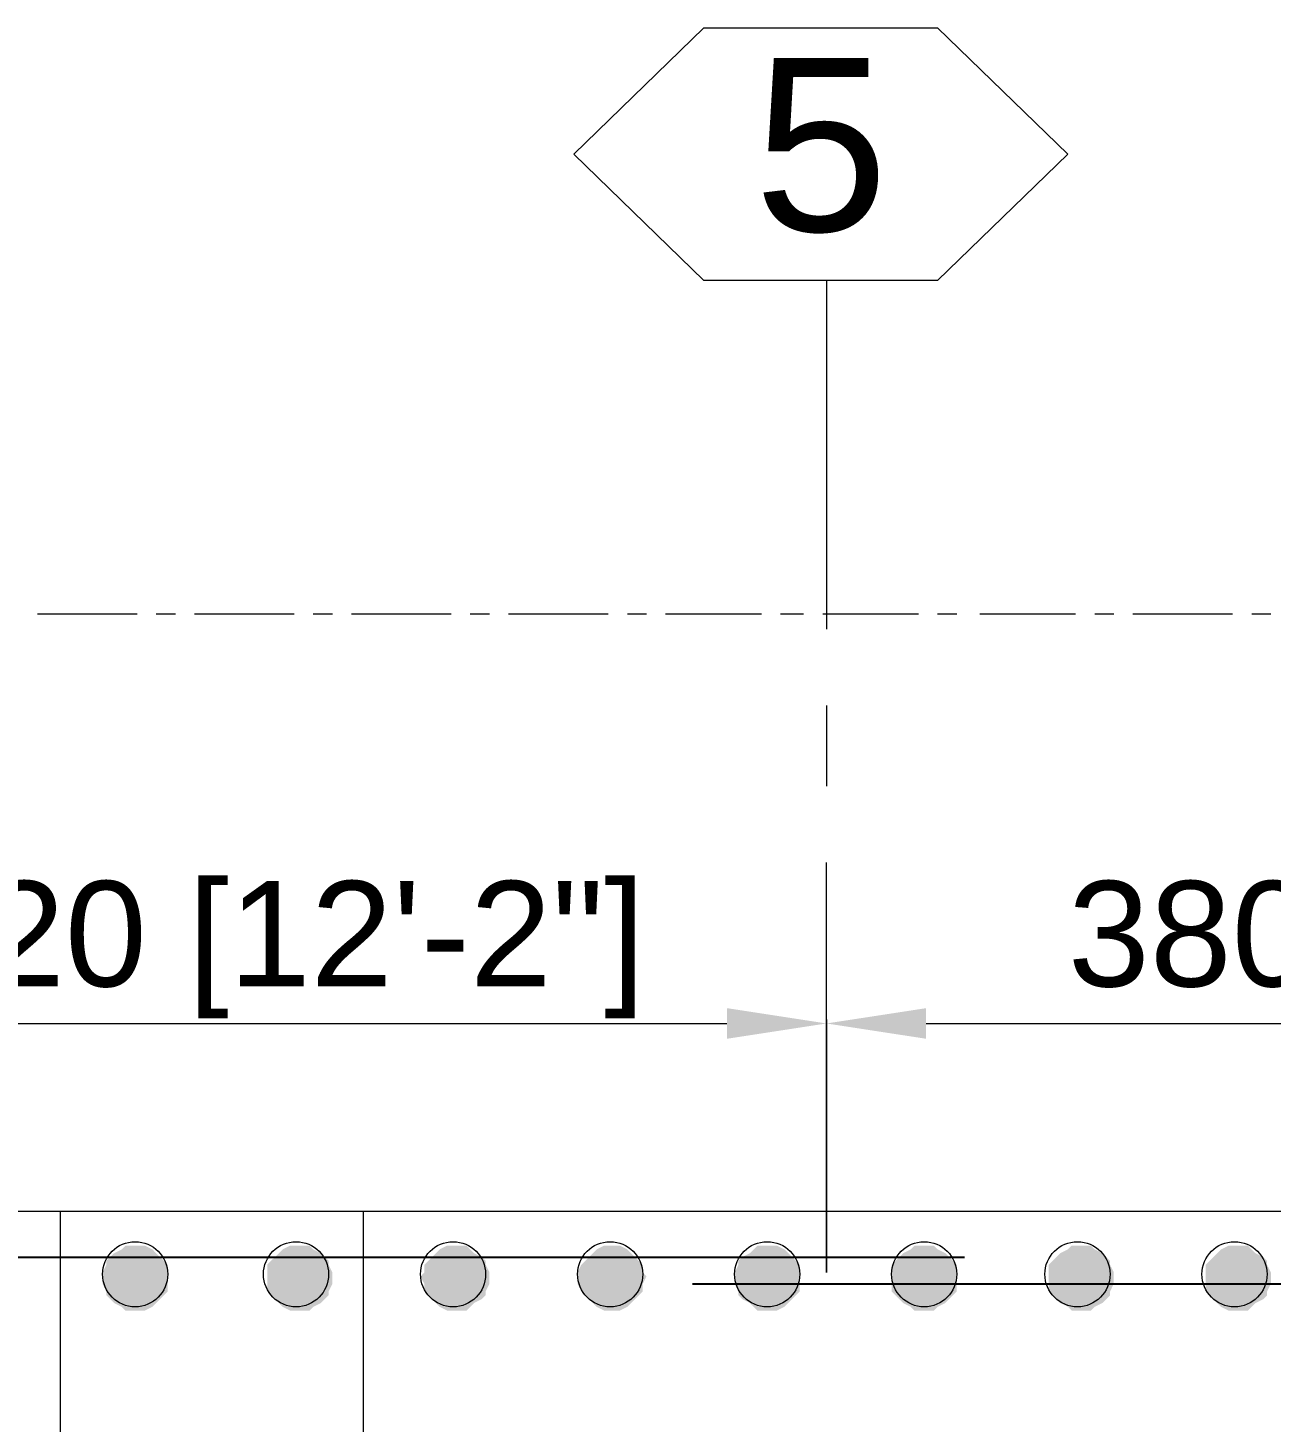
# Model space of a CAD drawing. Header units: inches. Extents: x 2 to 136, y 1 to 96.
# Drawn here: x 31.37 to 37.73, y 66.4 to 73.53 of the extents above; entities that cross this region are included whole.
import ezdxf

# ---------------------------------------------------------------- set-up
doc = ezdxf.new("R2010")
doc.units = ezdxf.units.IN
doc.header["$MEASUREMENT"] = 0
doc.layers.add('PDF_COLUMN', color=251, linetype='Continuous', true_color=0x636466)
doc.layers.add('PDF_Outer Line', color=165, linetype='Continuous', true_color=0x5258ac)
for name, color, linetype in [('PDF_Girt', 7, 'Continuous'), ('PDF_Grid', 7, 'Continuous'), ('PDF_Text', 7, 'Continuous'), ('PDF_Thin', 7, 'Continuous')]:
    doc.layers.add(name, color=color, linetype=linetype)
doc.styles.add('PDF Arial', font='arial.ttf')

msp = doc.modelspace()

# ---------------------------------------------------------------- linework, layer by layer
at = {"layer": 'PDF_COLUMN', "color": 7, "lineweight": 0}
for centre in [(31.9232, 67.1592), (32.7457, 67.1592)]:
    msp.add_circle(centre, 0.1665, dxfattribs=at)
at = {"layer": 'PDF_COLUMN', "lineweight": 0}
for centre in [(33.5486, 67.1592), (34.3515, 67.1592), (35.1544, 67.1592), (35.9573, 67.1592), (36.7406, 67.1592), (37.5435, 67.1592)]:
    msp.add_circle(centre, 0.1665, dxfattribs=at)
at = {"layer": 'PDF_COLUMN', "color": 7, "transparency": 33554559}
for points in [[(31.7959, 67.2473), (32.0701, 67.2278), (31.7764, 67.2278)], [(31.8155, 67.2669), (32.0505, 67.2473), (31.7959, 67.2473)], [(32.0505, 67.2473), (31.7959, 67.2473), (32.0701, 67.2278)], [(31.8547, 67.2865), (32.0309, 67.2669), (31.8155, 67.2669)], [(32.0309, 67.2669), (31.8155, 67.2669), (32.0505, 67.2473)], [(31.8743, 67.3061), (32.0114, 67.2865), (31.8547, 67.2865)], [(32.0114, 67.2865), (31.8547, 67.2865), (32.0309, 67.2669)], [(31.9134, 67.3061), (31.9722, 67.3061), (31.8743, 67.3061)], [(31.9722, 67.3061), (31.8743, 67.3061), (32.0114, 67.2865)], [(31.933, 67.3061), (31.9134, 67.3061), (31.9722, 67.3061)], [(32.638, 67.2473), (32.9122, 67.2278), (32.6184, 67.2278)], [(32.6576, 67.2669), (32.8926, 67.2473), (32.638, 67.2473)], [(32.8926, 67.2473), (32.638, 67.2473), (32.9122, 67.2278)], [(32.6772, 67.2865), (32.873, 67.2669), (32.6576, 67.2669)], [(32.873, 67.2669), (32.6576, 67.2669), (32.8926, 67.2473)], [(32.7163, 67.3061), (32.8338, 67.2865), (32.6772, 67.2865)], [(32.8338, 67.2865), (32.6772, 67.2865), (32.873, 67.2669)], [(32.7555, 67.3061), (32.8142, 67.3061), (32.7163, 67.3061)], [(32.8142, 67.3061), (32.7163, 67.3061), (32.8338, 67.2865)], [(32.7751, 67.3061), (32.7555, 67.3061), (32.8142, 67.3061)], [(31.7764, 67.2082), (32.0897, 67.169), (31.7568, 67.169)], [(32.0897, 67.169), (31.7568, 67.169), (32.0897, 67.1494)], [(31.7568, 67.169), (32.0897, 67.1494), (31.7568, 67.1494)], [(32.0701, 67.2278), (31.7764, 67.2278), (32.0897, 67.2082)], [(31.7764, 67.2278), (32.0897, 67.2082), (31.7764, 67.2082)], [(32.0897, 67.2082), (31.7764, 67.2082), (32.0897, 67.169)], [(32.6184, 67.2278), (32.9122, 67.2082), (32.5988, 67.2082)], [(32.9122, 67.2082), (32.5988, 67.2082), (32.9317, 67.169)], [(32.5988, 67.2082), (32.9317, 67.169), (32.5988, 67.169)], [(32.9317, 67.169), (32.5988, 67.169), (32.9317, 67.1494)], [(32.5988, 67.169), (32.9317, 67.1494), (32.5988, 67.1494)], [(32.9122, 67.2278), (32.6184, 67.2278), (32.9122, 67.2082)], [(32.0897, 67.1494), (31.7568, 67.1494), (32.0897, 67.1103)], [(31.7568, 67.1494), (32.0897, 67.1103), (31.7568, 67.1103)], [(32.0897, 67.1103), (31.7568, 67.1103), (32.0897, 67.0711)], [(31.7568, 67.1103), (32.0897, 67.0711), (31.7764, 67.0711)], [(32.9317, 67.1494), (32.5988, 67.1494), (32.9317, 67.1103)], [(32.5988, 67.1494), (32.9317, 67.1103), (32.5988, 67.1103)], [(32.9317, 67.1103), (32.5988, 67.1103), (32.9122, 67.0711)], [(32.5988, 67.1103), (32.9122, 67.0711), (32.5988, 67.0711)], [(32.0897, 67.0711), (31.7764, 67.0711), (32.0701, 67.0515)], [(31.7764, 67.0711), (32.0701, 67.0515), (31.7764, 67.0515)], [(32.0701, 67.0515), (31.7764, 67.0515), (32.0505, 67.0319)], [(31.7764, 67.0515), (32.0505, 67.0319), (31.7959, 67.0319)], [(32.0505, 67.0319), (31.7959, 67.0319), (32.0309, 67.0123)], [(31.7959, 67.0319), (32.0309, 67.0123), (31.8155, 67.0123)], [(32.9122, 67.0711), (32.5988, 67.0711), (32.9122, 67.0515)], [(32.5988, 67.0711), (32.9122, 67.0515), (32.6184, 67.0515)], [(32.9122, 67.0515), (32.6184, 67.0515), (32.8926, 67.0319)], [(32.6184, 67.0515), (32.8926, 67.0319), (32.638, 67.0319)], [(32.8926, 67.0319), (32.638, 67.0319), (32.873, 67.0123)], [(32.638, 67.0319), (32.873, 67.0123), (32.6576, 67.0123)], [(32.0309, 67.0123), (31.8155, 67.0123), (32.0114, 66.9928)], [(31.8155, 67.0123), (32.0114, 66.9928), (31.8547, 66.9928)], [(32.0114, 66.9928), (31.8547, 66.9928), (31.9722, 66.9732)], [(31.8547, 66.9928), (31.9722, 66.9732), (31.8743, 66.9732)], [(31.9722, 66.9732), (31.8743, 66.9732), (31.933, 66.9732)], [(31.8743, 66.9732), (31.933, 66.9732), (31.9134, 66.9732)], [(32.873, 67.0123), (32.6576, 67.0123), (32.8338, 66.9928)], [(32.6576, 67.0123), (32.8338, 66.9928), (32.6772, 66.9928)], [(32.8338, 66.9928), (32.6772, 66.9928), (32.8142, 66.9732)], [(32.6772, 66.9928), (32.8142, 66.9732), (32.7163, 66.9732)], [(32.8142, 66.9732), (32.7163, 66.9732), (32.7751, 66.9732)], [(32.7163, 66.9732), (32.7751, 66.9732), (32.7555, 66.9732)]]:
    msp.add_solid(points, dxfattribs=at)
at = {"layer": 'PDF_COLUMN', "transparency": 33554559}
for points in [[(33.4409, 67.2473), (33.7151, 67.2278), (33.4213, 67.2278)], [(33.4605, 67.2669), (33.6955, 67.2473), (33.4409, 67.2473)], [(33.6955, 67.2473), (33.4409, 67.2473), (33.7151, 67.2278)], [(33.4801, 67.2865), (33.6563, 67.2669), (33.4605, 67.2669)], [(33.6563, 67.2669), (33.4605, 67.2669), (33.6955, 67.2473)], [(33.5192, 67.3061), (33.6367, 67.2865), (33.4801, 67.2865)], [(33.6367, 67.2865), (33.4801, 67.2865), (33.6563, 67.2669)], [(33.5388, 67.3061), (33.6171, 67.3061), (33.5192, 67.3061)], [(33.6171, 67.3061), (33.5192, 67.3061), (33.6367, 67.2865)], [(33.578, 67.3061), (33.5388, 67.3061), (33.6171, 67.3061)], [(34.2438, 67.2473), (34.4984, 67.2278), (34.2242, 67.2278)], [(34.2634, 67.2669), (34.4788, 67.2473), (34.2438, 67.2473)], [(34.4788, 67.2473), (34.2438, 67.2473), (34.4984, 67.2278)], [(34.283, 67.2865), (34.4592, 67.2669), (34.2634, 67.2669)], [(34.4592, 67.2669), (34.2634, 67.2669), (34.4788, 67.2473)], [(34.3221, 67.3061), (34.4396, 67.2865), (34.283, 67.2865)], [(34.4396, 67.2865), (34.283, 67.2865), (34.4592, 67.2669)], [(34.3417, 67.3061), (34.4005, 67.3061), (34.3221, 67.3061)], [(34.4005, 67.3061), (34.3221, 67.3061), (34.4396, 67.2865)], [(34.3809, 67.3061), (34.3417, 67.3061), (34.4005, 67.3061)], [(35.0271, 67.2473), (35.3013, 67.2278), (35.0075, 67.2278)], [(35.0663, 67.2669), (35.2817, 67.2473), (35.0271, 67.2473)], [(35.2817, 67.2473), (35.0271, 67.2473), (35.3013, 67.2278)], [(35.0859, 67.2865), (35.2621, 67.2669), (35.0663, 67.2669)], [(35.2621, 67.2669), (35.0663, 67.2669), (35.2817, 67.2473)], [(35.1054, 67.3061), (35.2425, 67.2865), (35.0859, 67.2865)], [(35.2425, 67.2865), (35.0859, 67.2865), (35.2621, 67.2669)], [(35.1446, 67.3061), (35.2033, 67.3061), (35.1054, 67.3061)], [(35.2033, 67.3061), (35.1054, 67.3061), (35.2425, 67.2865)], [(35.1838, 67.3061), (35.1446, 67.3061), (35.2033, 67.3061)], [(35.83, 67.2473), (36.1042, 67.2278), (35.8104, 67.2278)], [(35.8496, 67.2669), (36.0846, 67.2473), (35.83, 67.2473)], [(36.0846, 67.2473), (35.83, 67.2473), (36.1042, 67.2278)], [(35.8887, 67.2865), (36.065, 67.2669), (35.8496, 67.2669)], [(36.065, 67.2669), (35.8496, 67.2669), (36.0846, 67.2473)], [(35.9083, 67.3061), (36.0258, 67.2865), (35.8887, 67.2865)], [(36.0258, 67.2865), (35.8887, 67.2865), (36.065, 67.2669)], [(35.9475, 67.3061), (36.0062, 67.3061), (35.9083, 67.3061)], [(36.0062, 67.3061), (35.9083, 67.3061), (36.0258, 67.2865)], [(35.9671, 67.3061), (35.9475, 67.3061), (36.0062, 67.3061)], [(36.6329, 67.2473), (36.9071, 67.2278), (36.6133, 67.2278)], [(36.6525, 67.2669), (36.8875, 67.2473), (36.6329, 67.2473)], [(36.8875, 67.2473), (36.6329, 67.2473), (36.9071, 67.2278)], [(36.6916, 67.2865), (36.8679, 67.2669), (36.6525, 67.2669)], [(36.8679, 67.2669), (36.6525, 67.2669), (36.8875, 67.2473)], [(36.7112, 67.3061), (36.8287, 67.2865), (36.6916, 67.2865)], [(36.8287, 67.2865), (36.6916, 67.2865), (36.8679, 67.2669)], [(36.7504, 67.3061), (36.8091, 67.3061), (36.7112, 67.3061)], [(36.8091, 67.3061), (36.7112, 67.3061), (36.8287, 67.2865)], [(36.77, 67.3061), (36.7504, 67.3061), (36.8091, 67.3061)], [(37.4358, 67.2473), (37.7099, 67.2278), (37.4162, 67.2278)], [(37.4554, 67.2669), (37.6904, 67.2473), (37.4358, 67.2473)], [(37.6904, 67.2473), (37.4358, 67.2473), (37.7099, 67.2278)], [(37.475, 67.2865), (37.6512, 67.2669), (37.4554, 67.2669)], [(37.6512, 67.2669), (37.4554, 67.2669), (37.6904, 67.2473)], [(37.5141, 67.3061), (37.6316, 67.2865), (37.475, 67.2865)], [(37.6316, 67.2865), (37.475, 67.2865), (37.6512, 67.2669)], [(37.5337, 67.3061), (37.612, 67.3061), (37.5141, 67.3061)], [(37.612, 67.3061), (37.5141, 67.3061), (37.6316, 67.2865)], [(37.5729, 67.3061), (37.5337, 67.3061), (37.612, 67.3061)], [(33.4017, 67.169), (33.7346, 67.1494), (33.3821, 67.1494)], [(33.4213, 67.2278), (33.7151, 67.2082), (33.4017, 67.2082)], [(33.7151, 67.2082), (33.4017, 67.2082), (33.7346, 67.169)], [(33.4017, 67.2082), (33.7346, 67.169), (33.4017, 67.169)], [(33.7346, 67.169), (33.4017, 67.169), (33.7346, 67.1494)], [(33.7151, 67.2278), (33.4213, 67.2278), (33.7151, 67.2082)], [(34.2046, 67.2082), (34.5179, 67.169), (34.185, 67.169)], [(34.5179, 67.169), (34.185, 67.169), (34.5375, 67.1494)], [(34.185, 67.169), (34.5375, 67.1494), (34.185, 67.1494)], [(34.2242, 67.2278), (34.5179, 67.2082), (34.2046, 67.2082)], [(34.5179, 67.2082), (34.2046, 67.2082), (34.5179, 67.169)], [(34.4984, 67.2278), (34.2242, 67.2278), (34.5179, 67.2082)], [(35.0075, 67.2082), (35.3208, 67.169), (34.9879, 67.169)], [(35.3208, 67.169), (34.9879, 67.169), (35.3208, 67.1494)], [(34.9879, 67.169), (35.3208, 67.1494), (34.9879, 67.1494)], [(35.3013, 67.2278), (35.0075, 67.2278), (35.3208, 67.2082)], [(35.0075, 67.2278), (35.3208, 67.2082), (35.0075, 67.2082)], [(35.3208, 67.2082), (35.0075, 67.2082), (35.3208, 67.169)], [(35.8104, 67.2278), (36.1237, 67.2082), (35.7908, 67.2082)], [(36.1237, 67.2082), (35.7908, 67.2082), (36.1237, 67.169)], [(35.7908, 67.2082), (36.1237, 67.169), (35.7908, 67.169)], [(36.1237, 67.169), (35.7908, 67.169), (36.1237, 67.1494)], [(35.7908, 67.169), (36.1237, 67.1494), (35.7908, 67.1494)], [(36.1042, 67.2278), (35.8104, 67.2278), (36.1237, 67.2082)], [(36.6133, 67.2278), (36.9071, 67.2082), (36.5937, 67.2082)], [(36.9071, 67.2082), (36.5937, 67.2082), (36.9266, 67.169)], [(36.5937, 67.2082), (36.9266, 67.169), (36.5937, 67.169)], [(36.9266, 67.169), (36.5937, 67.169), (36.9266, 67.1494)], [(36.5937, 67.169), (36.9266, 67.1494), (36.5937, 67.1494)], [(36.9071, 67.2278), (36.6133, 67.2278), (36.9071, 67.2082)], [(37.4162, 67.2278), (37.7099, 67.2082), (37.3966, 67.2082)], [(37.7099, 67.2082), (37.3966, 67.2082), (37.7295, 67.169)], [(37.3966, 67.2082), (37.7295, 67.169), (37.3966, 67.169)], [(37.7295, 67.169), (37.3966, 67.169), (37.7295, 67.1494)], [(37.3966, 67.169), (37.7295, 67.1494), (37.3966, 67.1494)], [(37.7099, 67.2278), (37.4162, 67.2278), (37.7099, 67.2082)], [(33.7346, 67.1494), (33.3821, 67.1494), (33.7346, 67.1103)], [(33.3821, 67.1494), (33.7346, 67.1103), (33.4017, 67.1103)], [(33.7346, 67.1103), (33.4017, 67.1103), (33.7151, 67.0711)], [(33.4017, 67.1103), (33.7151, 67.0711), (33.4017, 67.0711)], [(34.5375, 67.1494), (34.185, 67.1494), (34.5179, 67.1103)], [(34.185, 67.1494), (34.5179, 67.1103), (34.185, 67.1103)], [(34.5179, 67.1103), (34.185, 67.1103), (34.5179, 67.0711)], [(34.185, 67.1103), (34.5179, 67.0711), (34.2046, 67.0711)], [(35.3208, 67.1494), (34.9879, 67.1494), (35.3208, 67.1103)], [(34.9879, 67.1494), (35.3208, 67.1103), (34.9879, 67.1103)], [(35.3208, 67.1103), (34.9879, 67.1103), (35.3208, 67.0711)], [(34.9879, 67.1103), (35.3208, 67.0711), (35.0075, 67.0711)], [(36.1237, 67.1494), (35.7908, 67.1494), (36.1237, 67.1103)], [(35.7908, 67.1494), (36.1237, 67.1103), (35.7908, 67.1103)], [(36.1237, 67.1103), (35.7908, 67.1103), (36.1237, 67.0711)], [(35.7908, 67.1103), (36.1237, 67.0711), (35.7908, 67.0711)], [(36.9266, 67.1494), (36.5937, 67.1494), (36.9266, 67.1103)], [(36.5937, 67.1494), (36.9266, 67.1103), (36.5937, 67.1103)], [(36.9266, 67.1103), (36.5937, 67.1103), (36.9071, 67.0711)], [(36.5937, 67.1103), (36.9071, 67.0711), (36.5937, 67.0711)], [(37.7295, 67.1494), (37.3966, 67.1494), (37.7295, 67.1103)], [(37.3966, 67.1494), (37.7295, 67.1103), (37.3966, 67.1103)], [(37.7295, 67.1103), (37.3966, 67.1103), (37.7099, 67.0711)], [(37.3966, 67.1103), (37.7099, 67.0711), (37.3966, 67.0711)], [(33.7151, 67.0711), (33.4017, 67.0711), (33.7151, 67.0515)], [(33.4017, 67.0711), (33.7151, 67.0515), (33.4213, 67.0515)], [(33.7151, 67.0515), (33.4213, 67.0515), (33.6955, 67.0319)], [(33.4213, 67.0515), (33.6955, 67.0319), (33.4409, 67.0319)], [(33.6955, 67.0319), (33.4409, 67.0319), (33.6563, 67.0123)], [(33.4409, 67.0319), (33.6563, 67.0123), (33.4605, 67.0123)], [(34.5179, 67.0711), (34.2046, 67.0711), (34.4984, 67.0515)], [(34.2046, 67.0711), (34.4984, 67.0515), (34.2242, 67.0515)], [(34.4984, 67.0515), (34.2242, 67.0515), (34.4788, 67.0319)], [(34.2242, 67.0515), (34.4788, 67.0319), (34.2438, 67.0319)], [(34.4788, 67.0319), (34.2438, 67.0319), (34.4592, 67.0123)], [(34.2438, 67.0319), (34.4592, 67.0123), (34.2634, 67.0123)], [(35.3208, 67.0711), (35.0075, 67.0711), (35.3013, 67.0515)], [(35.0075, 67.0711), (35.3013, 67.0515), (35.0075, 67.0515)], [(35.3013, 67.0515), (35.0075, 67.0515), (35.2817, 67.0319)], [(35.0075, 67.0515), (35.2817, 67.0319), (35.0271, 67.0319)], [(35.2817, 67.0319), (35.0271, 67.0319), (35.2621, 67.0123)], [(35.0271, 67.0319), (35.2621, 67.0123), (35.0663, 67.0123)], [(36.1237, 67.0711), (35.7908, 67.0711), (36.1042, 67.0515)], [(35.7908, 67.0711), (36.1042, 67.0515), (35.8104, 67.0515)], [(36.1042, 67.0515), (35.8104, 67.0515), (36.0846, 67.0319)], [(35.8104, 67.0515), (36.0846, 67.0319), (35.83, 67.0319)], [(36.0846, 67.0319), (35.83, 67.0319), (36.065, 67.0123)], [(35.83, 67.0319), (36.065, 67.0123), (35.8496, 67.0123)], [(36.9071, 67.0711), (36.5937, 67.0711), (36.9071, 67.0515)], [(36.5937, 67.0711), (36.9071, 67.0515), (36.6133, 67.0515)], [(36.9071, 67.0515), (36.6133, 67.0515), (36.8875, 67.0319)], [(36.6133, 67.0515), (36.8875, 67.0319), (36.6329, 67.0319)], [(36.8875, 67.0319), (36.6329, 67.0319), (36.8679, 67.0123)], [(36.6329, 67.0319), (36.8679, 67.0123), (36.6525, 67.0123)], [(37.7099, 67.0711), (37.3966, 67.0711), (37.7099, 67.0515)], [(37.3966, 67.0711), (37.7099, 67.0515), (37.4162, 67.0515)], [(37.7099, 67.0515), (37.4162, 67.0515), (37.6904, 67.0319)], [(37.4162, 67.0515), (37.6904, 67.0319), (37.4358, 67.0319)], [(37.6904, 67.0319), (37.4358, 67.0319), (37.6512, 67.0123)], [(37.4358, 67.0319), (37.6512, 67.0123), (37.4554, 67.0123)], [(33.6563, 67.0123), (33.4605, 67.0123), (33.6367, 66.9928)], [(33.4605, 67.0123), (33.6367, 66.9928), (33.4801, 66.9928)], [(33.6367, 66.9928), (33.4801, 66.9928), (33.6171, 66.9732)], [(33.4801, 66.9928), (33.6171, 66.9732), (33.5192, 66.9732)], [(33.6171, 66.9732), (33.5192, 66.9732), (33.578, 66.9732)], [(33.5192, 66.9732), (33.578, 66.9732), (33.5388, 66.9732)], [(34.4592, 67.0123), (34.2634, 67.0123), (34.4396, 66.9928)], [(34.2634, 67.0123), (34.4396, 66.9928), (34.283, 66.9928)], [(34.4396, 66.9928), (34.283, 66.9928), (34.4005, 66.9732)], [(34.283, 66.9928), (34.4005, 66.9732), (34.3221, 66.9732)], [(34.4005, 66.9732), (34.3221, 66.9732), (34.3809, 66.9732)], [(34.3221, 66.9732), (34.3809, 66.9732), (34.3417, 66.9732)], [(35.2621, 67.0123), (35.0663, 67.0123), (35.2425, 66.9928)], [(35.0663, 67.0123), (35.2425, 66.9928), (35.0859, 66.9928)], [(35.2425, 66.9928), (35.0859, 66.9928), (35.2033, 66.9732)], [(35.0859, 66.9928), (35.2033, 66.9732), (35.1054, 66.9732)], [(35.2033, 66.9732), (35.1054, 66.9732), (35.1838, 66.9732)], [(35.1054, 66.9732), (35.1838, 66.9732), (35.1446, 66.9732)], [(36.065, 67.0123), (35.8496, 67.0123), (36.0258, 66.9928)], [(35.8496, 67.0123), (36.0258, 66.9928), (35.8887, 66.9928)], [(36.0258, 66.9928), (35.8887, 66.9928), (36.0062, 66.9732)], [(35.8887, 66.9928), (36.0062, 66.9732), (35.9083, 66.9732)], [(36.0062, 66.9732), (35.9083, 66.9732), (35.9671, 66.9732)], [(35.9083, 66.9732), (35.9671, 66.9732), (35.9475, 66.9732)], [(36.8679, 67.0123), (36.6525, 67.0123), (36.8287, 66.9928)], [(36.6525, 67.0123), (36.8287, 66.9928), (36.6916, 66.9928)], [(36.8287, 66.9928), (36.6916, 66.9928), (36.8091, 66.9732)], [(36.6916, 66.9928), (36.8091, 66.9732), (36.7112, 66.9732)], [(36.8091, 66.9732), (36.7112, 66.9732), (36.77, 66.9732)], [(36.7112, 66.9732), (36.77, 66.9732), (36.7504, 66.9732)], [(37.6512, 67.0123), (37.4554, 67.0123), (37.6316, 66.9928)], [(37.4554, 67.0123), (37.6316, 66.9928), (37.475, 66.9928)], [(37.6316, 66.9928), (37.475, 66.9928), (37.612, 66.9732)], [(37.475, 66.9928), (37.612, 66.9732), (37.5141, 66.9732)], [(37.612, 66.9732), (37.5141, 66.9732), (37.5729, 66.9732)], [(37.5141, 66.9732), (37.5729, 66.9732), (37.5337, 66.9732)]]:
    msp.add_solid(points, dxfattribs=at)
at = {"layer": 'PDF_Girt', "lineweight": 25}
for points in [[(28.4277, 67.2473), (36.1629, 67.2473)], [(34.7725, 67.1103), (42.6252, 67.1103)]]:
    msp.add_lwpolyline(points, dxfattribs=at)
at = {"layer": 'PDF_Grid', "lineweight": 0}
msp.add_lwpolyline([(34.8313, 72.2409), (34.1655, 72.8872), (34.8313, 73.5334), (36.0258, 73.5334), (36.6916, 72.8872), (36.0258, 72.2409)], close=True, dxfattribs=at)
for points in [[(35.4579, 72.2409), (35.4579, 70.4589)], [(31.4239, 70.5372), (31.933, 70.5372)], [(32.0309, 70.5372), (32.1288, 70.5372)], [(32.2268, 70.5372), (32.7359, 70.5372)], [(32.8338, 70.5372), (32.9317, 70.5372)], [(33.0297, 70.5372), (33.5388, 70.5372)], [(33.6367, 70.5372), (33.7346, 70.5372)], [(33.8326, 70.5372), (34.3417, 70.5372)], [(34.4396, 70.5372), (34.5375, 70.5372)], [(34.6354, 70.5372), (35.125, 70.5372)], [(35.2229, 70.5372), (35.3404, 70.5372)], [(35.4383, 70.5372), (35.9279, 70.5372)], [(36.0258, 70.5372), (36.1237, 70.5372)], [(36.2412, 70.5372), (36.7308, 70.5372)], [(36.8287, 70.5372), (36.9266, 70.5372)], [(37.0245, 70.5372), (37.5337, 70.5372)], [(37.6316, 70.5372), (37.7295, 70.5372)], [(35.4579, 70.0673), (35.4579, 69.656)], [(35.4579, 68.4615), (35.4579, 67.4823), (35.4579, 69.2644)]]:
    msp.add_lwpolyline(points, dxfattribs=at)
at = {"layer": 'PDF_Outer Line', "color": 7, "lineweight": 0}
msp.add_lwpolyline([(10.3528, 67.4823), (95.8904, 67.4823)], dxfattribs=at)
msp.add_lwpolyline([(31.5414, 67.4823), (33.0884, 67.4823), (33.0884, 44.9425), (31.5414, 44.9425)], close=True, dxfattribs=at)
at = {"layer": 'PDF_Thin', "lineweight": 0}
for points in [[(29.6418, 68.4419), (34.9488, 68.4419)], [(35.9671, 68.4419), (41.4111, 68.4419)]]:
    msp.add_lwpolyline(points, dxfattribs=at)
msp.add_lwpolyline([(35.4579, 68.4419), (35.4579, 67.169)], close=True, dxfattribs=at)
at = {"layer": 'PDF_Thin', "transparency": 33554559}
for points in [[(34.9488, 68.5202), (34.9488, 68.3636), (35.4579, 68.4419)], [(35.9671, 68.5202), (35.9671, 68.3636), (35.4579, 68.4419)]]:
    msp.add_solid(points, dxfattribs=at)

# ---------------------------------------------------------------- texts
at = {"layer": 'PDF_Text', "attachment_point": 7, "style": 'PDF Arial'}
for s, insert, char_height in [('5', (35.0859, 72.481), 0.8852), ('3720 [12\'-2"]', (30.3076, 68.4684), 0.539249), ('3800 [12\'-6"]', (36.6916, 68.4684), 0.539249)]:
    msp.add_mtext(s, dxfattribs=dict(at, insert=insert, char_height=char_height))

doc.saveas('drawing.dxf')
